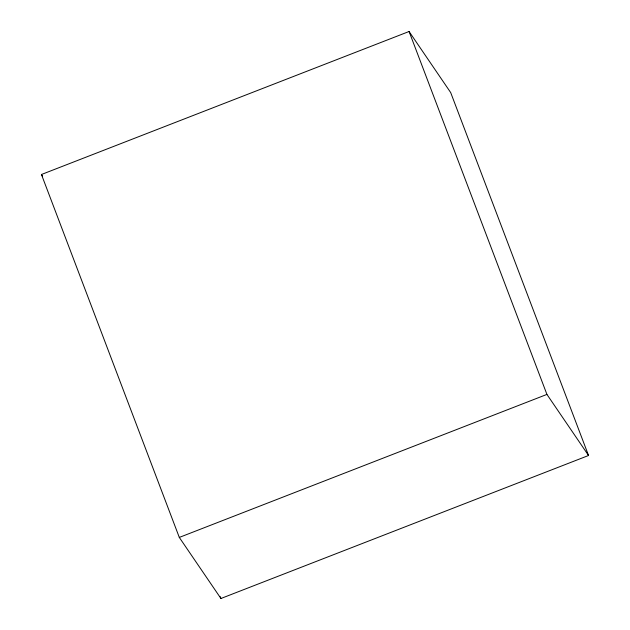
<?xml version="1.0" encoding="UTF-8"?>
<svg xmlns="http://www.w3.org/2000/svg" width="630" height="630" viewBox="0 0 630 630"><rect width="100%" height="100%" fill="white"/><g stroke="black" fill="none" stroke-linecap="round" stroke-linejoin="round"><path stroke-width="0.94" d="M41.446 174.502L409.075 31.5L450.694 92.579L588.554 455.498L220.925 598.5L179.306 537.422L41.446 174.502L42.541 176.116M179.306 537.422L546.927 394.411L588.554 455.498M409.075 31.5L546.927 394.411M220.232 596.665L220.925 598.5"/></g></svg>
